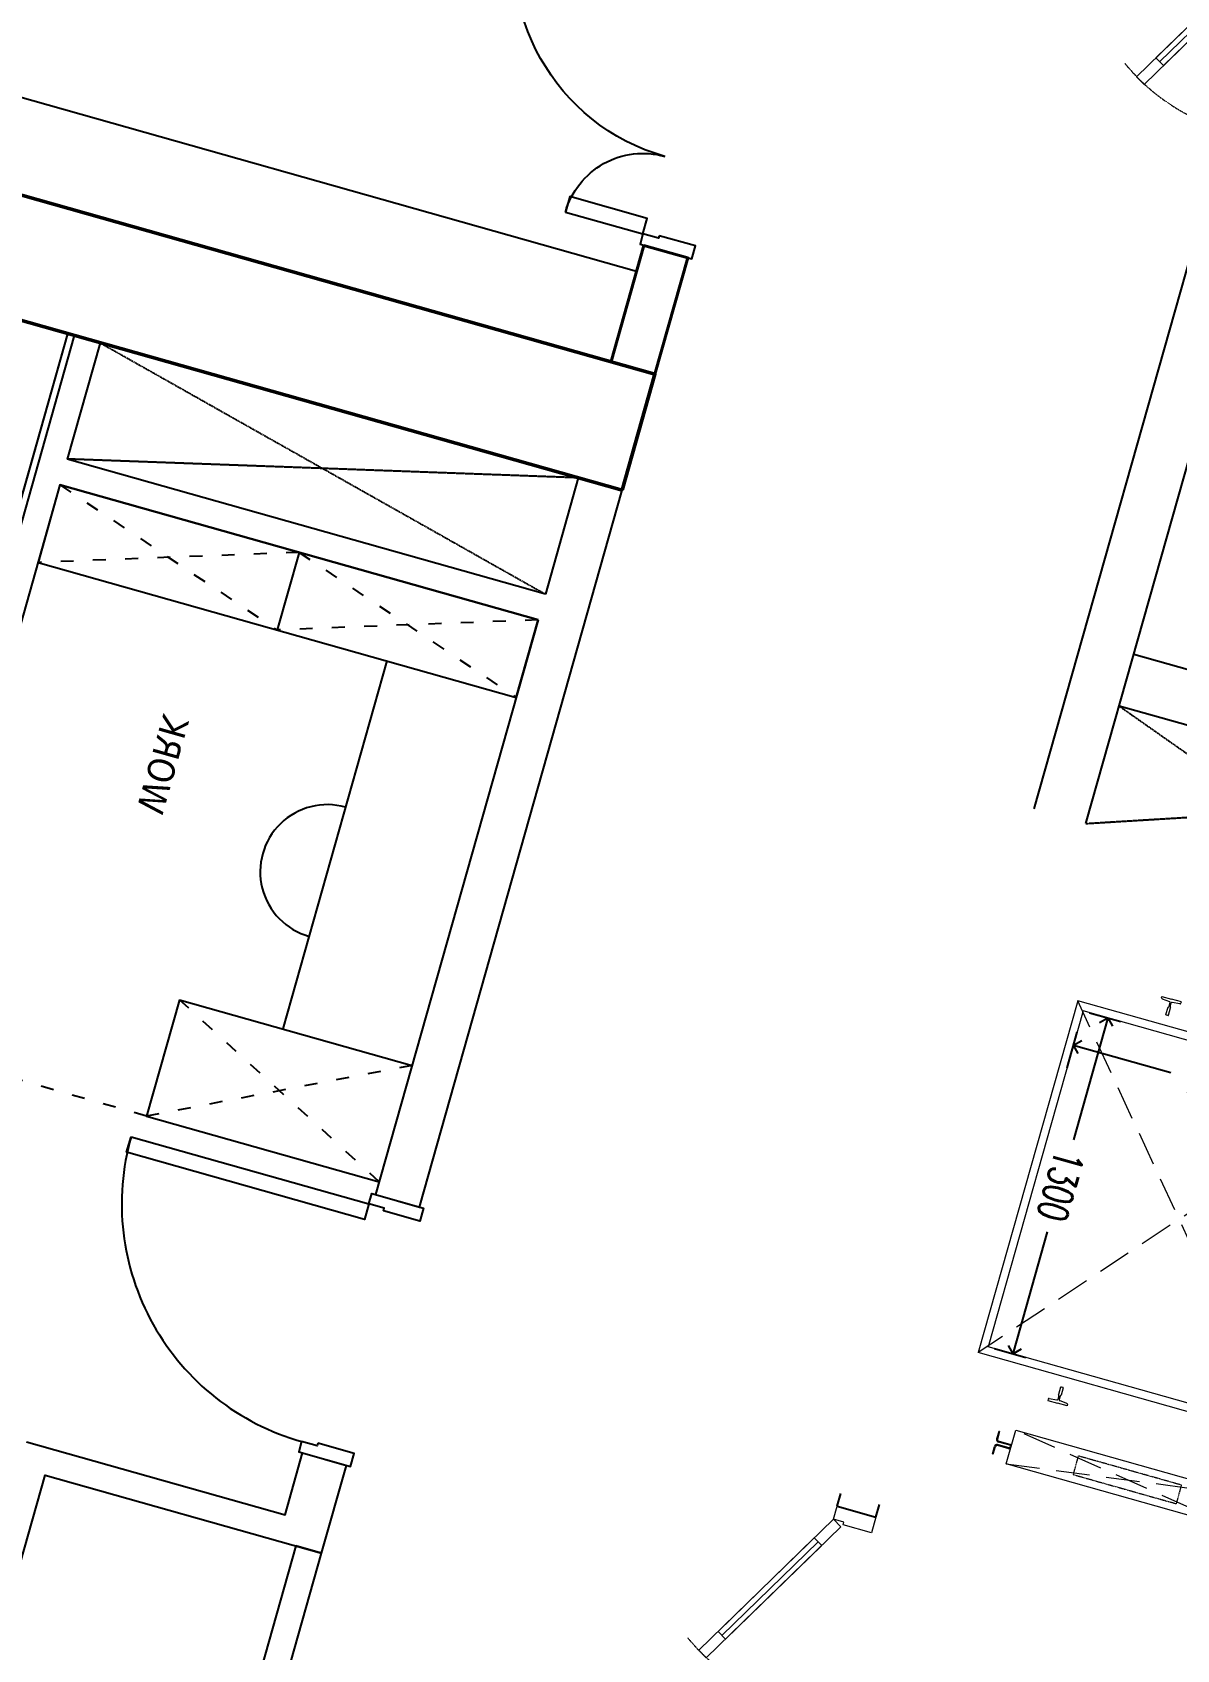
# Model space of a CAD drawing. Header units: millimetres. Extents: x -361679452 to 361242511, y -278557090 to 278849308.
# Drawn here: x 143395 to 147657, y 141339 to 147365 of the extents above; entities that cross this region are included whole.
import ezdxf

# ---------------------------------------------------------------- set-up
doc = ezdxf.new("R2010")
doc.units = ezdxf.units.MM
doc.header["$MEASUREMENT"] = 0
for name, pattern in [('ACAD_ISO03W100', [30, 12, -18]), ('HIDDEN', [0.375, 0.25, -0.125]), ('Xref_ST_MBDV Cot vach 30.7.2022$0$HIDDEN', [0.375, 0.25, -0.125]), ('Xref_ST_MBDV Cot vach 30.7.2022$0$ST_MBDV Cot vach 220803$0$HIDDEN', [0.375, 0.25, -0.125]), ('Xref_ST_MBDV Cot vach 30.7.2022$0$ST_MBDV Cot vach 220803$0$PHANTOMX2', [5, 2.5, -0.5, 0.5, -0.5, 0.5, -0.5])]:
    doc.linetypes.add(name, pattern=pattern)
for name, color, linetype in [('1VinaPVC-Text', 9, 'Continuous'), ('A-_FURN----_E-_N', 251, 'Continuous'), ('A-ANNO-ROOM', 50, 'Continuous'), ('IDEA - dim', 251, 'Continuous'), ('KT-Khuat', 9, 'HIDDEN'), ('KT-Net manh', 139, 'Continuous'), ('KT-Tuong', 1, 'Continuous'), ('Xref_ST_MBDV Cot vach 30.7.2022$0$KT-Khuat', 9, 'Xref_ST_MBDV Cot vach 30.7.2022$0$HIDDEN'), ('Xref_ST_MBDV Cot vach 30.7.2022$0$ST_MBDV Cot vach 220803$0$KT-Net manh', 139, 'Continuous')]:
    doc.layers.add(name, color=color, linetype=linetype)
for name, color, linetype, lineweight in [('CUA', 37, 'Continuous', 13), ('KT-Net cat', 1, 'Continuous', 40), ('KT-Net cot', 2, 'Continuous', 50), ('Xref_ST_MBDV Cot vach 30.7.2022$0$ST_MBDV Cot vach 220803$0$KT-Noi that', 36, 'Continuous', 9)]:
    doc.layers.add(name, color=color, linetype=linetype, lineweight=lineweight)
doc.styles.add('220126_HDN_HBA typical plan$0$211210_HDN_HBA_TYPICAL PLAN CORE OPT 1$0$HBA-Text', font='GOTHIC.TTF')
doc.styles.add('Tahoma', font='tahoma.ttf')
doc.styles.add('Xref_ST_MBDV Cot vach 30.7.2022$0$ST_MBDV Cot vach 220803$0$DIM', font='vnsimli.shx', dxfattribs={"width": 0.7})
doc.dimstyles.new('Xref_ST_MBDV Cot vach 30.7.2022$0$ST_MBDV Cot vach 220803$0$CCU 1-100 A1', dxfattribs={"dimscale": 100, "dimtxt": 2.2, "dimasz": 1, "dimexe": 1, "dimexo": 0, "dimgap": 1, "dimtad": 1, "dimdec": 0, "dimdsep": 46, "dimtxsty": 'Xref_ST_MBDV Cot vach 30.7.2022$0$ST_MBDV Cot vach 220803$0$DIM', "dimblk1": 'Xref_ST_MBDV Cot vach 30.7.2022$0$ST_MBDV Cot vach 220803$0$_ARCHTICK', "dimblk2": 'Xref_ST_MBDV Cot vach 30.7.2022$0$ST_MBDV Cot vach 220803$0$_ARCHTICK', "dimsah": 1, "dimcen": 0, "dimdle": 1, "dimclrd": 256, "dimclre": 256, "dimclrt": 31, "dimadec": 0, "dimazin": 0, "dimtfac": 1, "dimtdec": 0, "dimtix": 1, "dimtmove": 2, "dimatfit": 3, "dimldrblk": 'Xref_ST_MBDV Cot vach 30.7.2022$0$ST_MBDV Cot vach 220803$0$_ARCHTICK', "dimfxl": 8, "dimtolj": 1, "dimarcsym": 0})

# ---------------------------------------------------------------- blocks, each defined once
blk = doc.blocks.new('A$C21AF0CCA')
at = {"layer": 'A-ANNO-ROOM', "insert": (1197.56892258345, 814.6835720778872), "char_height": 600, "attachment_point": 2, "rotation": 0.10542954816276216, "style": '220126_HDN_HBA typical plan$0$211210_HDN_HBA_TYPICAL PLAN CORE OPT 1$0$HBA-Text'}
blk.add_mtext_dynamic_manual_height_columns('1-BR+', width=722857412.8743668, gutter_width=9765.624999999996, heights=[0], dxfattribs=at)
blk = doc.blocks.new('dc')
for points in [[(-1100, -40), (-1110, -40), (-1110, -100), (-1150, -100), (-1150, 100), (-1100, 100)], [(-50, -40), (-40, -40), (-40, -100), (0, -100), (0, 100), (-50, 100)], [(-1109.999999999985, -400), (-1109.999999999985, -100), (-1049.999999999985, -100), (-1049.999999999985, -400)], [(-39.99999999998545, -869.9999999999709), (-39.99999999998545, -99.9999999999709), (-99.99999999998545, -99.9999999999709), (-99.99999999998545, -869.9999999999709)]]:
    blk.add_lwpolyline(points, close=True)
for centre, radius, start, end in [((-1110.000000000029, -99.9999999999709), 300.0000000000291, 270, 0), ((-40.0000000000291, -100.0000000000873), 769.9999999999345, 180, 270)]:
    blk.add_arc(centre, radius, start, end)
blk = doc.blocks.new('32')
at = {"layer": 'IDEA - dim'}
blk.add_lwpolyline([(-449.9992432965519, 9429.997420653483), (-449.9992432964355, 6599.99994324187), (-799.9992432965519, 6599.999943241841), (-799.9992432965228, 9429.997420653424)], close=True, dxfattribs=at)
at = {"layer": 'KT-Net cat'}
blk.add_lwpolyline([(-899.9992432965228, 9429.997420653512), (-449.9992432965519, 9429.997420653483), (-449.9992432966101, 9599.997420653483), (-899.9992432966683, 9599.997420653483), (-899.9992432965228, 9429.997420653512)], dxfattribs=at)
at = {"layer": 'KT-Net cot'}
blk.add_lwpolyline([(-7.358903530985117e-08, 9599.99994324187), (-449.9992432966101, 9599.99994324187), (-449.9992432964937, 6599.999943241928), (-7.363269105553627e-08, 6599.999943241928)], close=True, dxfattribs=at)
at = {"layer": 'A-_FURN----_E-_N', "xscale": -0.9999999999999992, "rotation": 359.9999999999764}
blk.add_blockref('dc', (-2049.999243296523, 9514.997391395154), dxfattribs=at)
blk = doc.blocks.new('29')
at = {"layer": 'IDEA - dim'}
for p, q in [((224.9998108107393, 9430.000056765872), (224.9998108068539, 9600.000056758421)), ((2499.999807775224, 8530.000054028016), (2499.999807122513, 9430.00005679029)), ((2949.999807684071, 8530.000054032556), (2949.999807122527, 9430.000056796256)), ((1074.999810814319, 8930.000056774894), (2499.999807122585, 8930.00005679029)), ((774.9998108208965, 8505.000056771052), (1074.999810819209, 8505.000056774428)), ((2499.999811467016, 8530.000053646174), (2499.999807775239, 8530.000059840371)), ((2499.999807775224, 8530.000054028016), (2949.999807684071, 8530.000054032556))]:
    blk.add_line(p, q, dxfattribs=at)
for points in [[(3049.99981080096, 9475.000056796925), (3039.999810802736, 9475.000056797682), (3039.999810801499, 9415.00005679675), (2999.999810803449, 9415.000056796416), (2999.999810801077, 9615.000056797304), (3049.999810801295, 9615.000056796925)], [(3949.999810802619, 9475.000056807388), (3959.999810802765, 9475.00005680752), (3959.999810803274, 9415.00005680752), (3999.999810803391, 9415.000056808392), (3999.999810801106, 9615.000056808422), (3949.999810799374, 9615.000056807403)], [(774.9998108086875, 9430.000056771052), (774.9998108313448, 7580.000056770645), (1074.999810829337, 7580.000056773933), (1074.999810808731, 9430.000056773497)], [(3039.999810811816, 8495.000056796402), (3039.999810801499, 9415.00005679675), (3099.99981080163, 9415.000056797042), (3099.999810813708, 8495.00005679697)]]:
    blk.add_lwpolyline(points, close=True, dxfattribs=at)
for points in [[(109.9999999998836, 6600.000056757955), (110.0000000139844, 5355.00005676302), (2824.999810859721, 5355.00005679483), (2824.999810850306, 6205.000056795267), (2034.999810846522, 6205.000056786012), (2034.999810832785, 7455.000056786535), (224.999810832669, 7455.000056765857)], [(110.0000000000873, 6600.000056759804), (110.0000000038999, 6255.000056304343), (684.9998103859543, 6255.000056310935), (1134.999810380992, 6705.000056315912), (1134.999810372668, 7455.000056776029), (224.999810832669, 7455.000056765857)]]:
    blk.add_lwpolyline(points, dxfattribs=at)
for centre, radius, start in [((3039.999810801499, 9415.00005679675), 919.9999999999985, 270.0000000008338), ((1891.316026420682, 8930.000056784527), 249.9999999999996, 180.0000000016675)]:
    blk.add_arc(centre, radius, start, 1.667526652835144e-09, dxfattribs=at)
at = {"layer": 'KT-Khuat', "ltscale": 5}
for p, q in [((224.999810813737, 7580.00005677859), (674.9986411617429, 9430.00005677501)), ((224.9998108342115, 9430.000056780482), (674.999077032684, 7580.000056774079))]:
    blk.add_line(p, q, dxfattribs=at)
at = {"layer": 'KT-Net cot'}
blk.add_lwpolyline([(224.9998108070286, 9600.000056757926), (-224.9998108044965, 9600.000056757985), (-224.9998108044674, 6599.999999999985), (224.9998108068685, 6599.999999999927)], close=True, dxfattribs=at)
at = {"layer": 'KT-Net manh', "linetype": 'ACAD_ISO03W100', "ltscale": 4}
for p, q in [((774.9998108264554, 8505.000056771052), (1074.999810814479, 9430.000056773526)), ((774.9998108142463, 9430.000056771052), (1074.999810824622, 8505.0000567744)), ((2499.999807120927, 9430.000056719073), (2949.999807652232, 8530.000054032527)), ((2949.999807122527, 9430.000056796256), (2499.999807775224, 8530.000054028016)), ((774.9998108368018, 7580.000056770557), (1074.999810824622, 8505.0000567744)), ((774.9998108264554, 8505.000056771052), (1074.999810834939, 7580.00005677389)), ((2949.999807684071, 8530.000054032556), (2949.999807694534, 7580.00005679579))]:
    blk.add_line(p, q, dxfattribs=at)
at = {"layer": 'KT-Tuong'}
for p, q in [((2999.999810801266, 9600.000056796358), (224.9998108068685, 9600.000056757955)), ((2999.999810801281, 9430.000056797246), (2999.999810801266, 9600.000056796358)), ((3999.999810812616, 9430.00005680752), (3999.999810810725, 9600.000056808014)), ((224.9998108107393, 9430.000056765872), (674.9998108125292, 9430.000056770878)), ((674.9998108125292, 9430.000056771343), (674.9998108331783, 7580.00005676951)), ((774.9998108108412, 9430.000056771518), (2999.999810801266, 9430.000056797304)), ((774.9998108313448, 7580.000056770645), (774.9998108086875, 9430.000056771052)), ((224.9998108312284, 7580.00005676494), (674.99981083491, 7580.000056769932)), ((774.999810833091, 7580.000056770121), (2159.999810831185, 7580.000056783683)), ((224.999810834357, 7480.000056765872), (2059.999810830515, 7480.00005678639))]:
    blk.add_line(p, q, dxfattribs=at)
for points in [[(224.9998108342115, 9430.0000567659), (224.9998108344007, 9600.000056757926)], [(7600.000189189406, 9600.000056846897), (7259.999999999927, 9600.000056843259), (7259.999999999942, 8530.000056809557), (4339.999999999971, 8530.000056809542), (4339.999999999956, 9600.000056811652), (3999.999810810725, 9600.000056808014)], [(5349.999999999985, 9600.000056821518), (4339.999999999956, 9600.000056811652), (4340.000000000131, 9500.000056811652), (5349.999999999985, 9500.000056810604)], [(774.9998108108412, 9430.000056771518), (774.9998108330328, 7580.000056770587)], [(4239.999999999956, 8430.000056809557), (4240.000000000116, 9430.000056810488), (3999.999810814377, 9430.000056807956)], [(224.9998108343862, 7480.000056765872), (224.9998108342406, 7580.00005676494)]]:
    blk.add_lwpolyline(points, dxfattribs=at)
at = {"layer": '1VinaPVC-Text', "style": 'Tahoma', "text_generation_flag": 4}
blk.add_text('WORK', height=100.0000000000105, rotation=180.0000000016675, dxfattribs=at).set_placement((1858.86463278193, 8182.189267707945))
blk = doc.blocks.new('*U123')
blk.add_line((-146.6025403784438, 32.67949192431114), (-622.9165150755389, 307.6794934344596))
for points in [[(-50, 0), (-699.5190554539831, 375.0000015101483), (-719.5190554539831, 340.3589853587708), (-70, -34.64101615137768)], [(-136.6025403784438, 49.99999999999999), (-156.6025403784438, 15.35898384862256), (-632.9165150755389, 290.3589853587708), (-612.9165150755389, 325.0000015101483)], [(-850.0000030202966, -200.0072450185651), (-790.0000030202966, -200.007245018565), (-790.0000030202966, -39.99999999999989), (-800.0000030202966, -39.99999999999989), (-800.0000030202966, 1.023181543615018e-13), (-850.0000030202966, 1.307398637919058e-13)], [(0, -200.0072450185651), (-60, -200.0072450185651), (-60, -40), (-50, -40), (-50, 0), (0, 0)]]:
    blk.add_lwpolyline(points, close=True)
at = {"linetype": 'HIDDEN'}
blk.add_arc((-50, 0), 750.0000030202966, 144.950468926476, 180, dxfattribs=at)
blk = doc.blocks.new('*U126')
blk.add_line((-146.6025403784438, 32.67949192431112), (-579.615313262077, 282.6795329112231))
for points in [[(-50, 0), (-656.2178536405213, 350.0000409869117), (-676.2178536405213, 315.3590248355342), (-70, -34.64101615137767)], [(-136.6025403784438, 49.99999999999997), (-156.6025403784438, 15.35898384862256), (-589.615313262077, 265.3590248355342), (-569.615313262077, 300.0000409869117)], [(-800.0000819738235, -149.9999997840021), (-740.0000819738235, -149.9999997840021), (-740.0000819738235, -40), (-750.0000819738235, -40), (-750.0000819738235, 0), (-800.0000819738235, 0)], [(0, -149.9999997840021), (-60, -149.9999997840021), (-60, -40), (-50, -40), (-50, 0), (0, 0)]]:
    blk.add_lwpolyline(points, close=True)
at = {"linetype": 'HIDDEN'}
blk.add_arc((-50, 0), 700.0000819738234, 144.9504689264769, 180, dxfattribs=at)
blk = doc.blocks.new('Xref_ST_MBDV Cot vach 30.7.2022$0$ST_MBDV Cot vach 220803$0$_Open90')
at = {"color": 0, "linetype": 'ByBlock', "lineweight": -2}
for p, q in [((0, 0), (-1, 0)), ((-0.5, 0.5), (0, 0)), ((0, 0), (-0.5, -0.5))]:
    blk.add_line(p, q, dxfattribs=at)
blk = doc.blocks.new('*D38')
at = {"layer": 'Defpoints', "color": 5, "transparency": 16777216}
for p, q in [((608.4696230532866, 1180.009992982332), (506.884255840516, 1180.009992982332)), ((556.8842558405161, 1130.009992982332), (556.8842558405161, 913.3433263156655)), ((556.8842558405163, 230.0099929823319), (556.8842558405162, 556.6766596489987)), ((645.5352684167594, 180.0099929823319), (506.8842558405162, 180.0099929823319))]:
    blk.add_line(p, q, dxfattribs=at)
at = {"layer": 'Defpoints', "color": 0, "transparency": 16777216}
for p in [(556.8842558405161, 1180.009992982332), (608.4696230532866, 1180.009992982332, -3.230259272854623e-06), (645.5352684167594, 180.0099929823319, -3.230259272854623e-06)]:
    blk.add_point(p, dxfattribs=at)
at = {"layer": 'Defpoints', "color": 5, "transparency": 16777216, "xscale": 50, "yscale": 50, "zscale": 50}
for p, rotation in [((556.8842558405161, 1180.009992982332), 90), ((556.8842558405163, 180.0099929823319), 270)]:
    blk.add_blockref('Xref_ST_MBDV Cot vach 30.7.2022$0$ST_MBDV Cot vach 220803$0$_Open90', p, dxfattribs=dict(at, rotation=rotation))
at = {"layer": 'Defpoints', "color": 5, "transparency": 16777216, "insert": (556.8842558409233, 735.0099929823318), "char_height": 110, "attachment_point": 5, "rotation": 90, "style": 'Xref_ST_MBDV Cot vach 30.7.2022$0$ST_MBDV Cot vach 220803$0$DIM'}
blk.add_mtext('\\A1;1000', dxfattribs=at)
blk = doc.blocks.new('Xref_ST_MBDV Cot vach 30.7.2022$0$ST_MBDV Cot vach 220803$0$_ARCHTICK')
at = {"color": 0, "linetype": 'ByBlock', "const_width": 0.15}
blk.add_lwpolyline([(-0.5, -0.5), (0.5, 0.5)], dxfattribs=at)
blk = doc.blocks.new('*D39')
at = {"layer": 'Defpoints', "color": 5, "transparency": 16777216}
for p, q in [((424.9976681027765, 204.57588173363), (424.9976681027765, 325.6917122492287)), ((1724.997668102791, 204.57588173363), (1724.997668102791, 325.6917122492287)), ((474.9976681027765, 275.6917122492287), (896.6643347695014, 275.6917122492287)), ((1674.997668102791, 275.6917122492287), (1253.331001436168, 275.6917122492287))]:
    blk.add_line(p, q, dxfattribs=at)
at = {"layer": 'Defpoints', "color": 0, "transparency": 16777216}
for p in [(1724.997668102791, 275.6917122492287), (424.9976681027765, 204.57588173363, -3.230259272854623e-06), (1724.997668102791, 204.57588173363, -3.230259272854622e-06)]:
    blk.add_point(p, dxfattribs=at)
at = {"layer": 'Defpoints', "color": 5, "transparency": 16777216, "xscale": 50, "yscale": 50, "zscale": 50, "rotation": 180}
blk.add_blockref('Xref_ST_MBDV Cot vach 30.7.2022$0$ST_MBDV Cot vach 220803$0$_Open90', (424.9976681027765, 275.6917122492287), dxfattribs=at)
at = {"layer": 'Defpoints', "color": 5, "transparency": 16777216, "xscale": 50, "yscale": 50, "zscale": 50}
blk.add_blockref('Xref_ST_MBDV Cot vach 30.7.2022$0$ST_MBDV Cot vach 220803$0$_Open90', (1724.997668102791, 275.6917122492287), dxfattribs=at)
at = {"layer": 'Defpoints', "color": 5, "transparency": 16777216, "insert": (1074.997668102835, 275.6917122478608), "char_height": 110, "attachment_point": 5, "style": 'Xref_ST_MBDV Cot vach 30.7.2022$0$ST_MBDV Cot vach 220803$0$DIM'}
blk.add_mtext('\\A1;1300', dxfattribs=at)
blk = doc.blocks.new('Xref_ST_MBDV Cot vach 30.7.2022$0$ST_MBDV Cot vach 220803$0$THANG MAY RAC 500KG')
at = {"layer": 'Xref_ST_MBDV Cot vach 30.7.2022$0$ST_MBDV Cot vach 220803$0$KT-Net manh'}
blk.add_line((574.9999999999854, 1449.996087761143), (1574.999999999985, 1450.003912238999), dxfattribs=at)
at = {"layer": 'Xref_ST_MBDV Cot vach 30.7.2022$0$ST_MBDV Cot vach 220803$0$KT-Net manh', "linetype": 'Continuous', "ltscale": 2}
blk.add_line((574.9999999999854, 1450.000000000102), (1575, 1450.000000000044), dxfattribs=at)
at = {"layer": 'Xref_ST_MBDV Cot vach 30.7.2022$0$ST_MBDV Cot vach 220803$0$KT-Net manh', "ltscale": 2}
for points in [[(574.9976681027765, 1460.009992982317), (574.9976681027765, 1450.009992982317), (624.9976681027765, 1450.009992982317), (624.9976681027765, 1500.009992982317), (574.9976681027765, 1500.009992982317), (574.9976681027765, 1490.009992982317), (584.9976681027765, 1490.009992982317), (584.9976681027765, 1491.609992982294), (576.5976681026368, 1491.609992982294), (576.5976681026368, 1498.409992982341), (623.3976681026834, 1498.409992982341), (623.3976681026834, 1451.609992982294), (576.5976681026368, 1451.609992982294), (576.5976681026368, 1458.409992982341), (584.9976681027765, 1458.409992982341), (584.9976681027765, 1460.009992982317)], [(1575.002331897194, 1460.009992982317), (1575.002331897194, 1450.009992982317), (1525.002331897194, 1450.009992982317), (1525.002331897194, 1500.009992982317), (1575.002331897194, 1500.009992982317), (1575.002331897194, 1490.009992982317), (1565.002331897194, 1490.009992982317), (1565.002331897194, 1491.609992982294), (1573.402331897334, 1491.609992982294), (1573.402331897334, 1498.409992982341), (1526.602331897288, 1498.409992982341), (1526.602331897288, 1451.609992982294), (1573.402331897334, 1451.609992982294), (1573.402331897334, 1458.409992982341), (1565.002331897194, 1458.409992982341), (1565.002331897194, 1460.009992982317)]]:
    blk.add_lwpolyline(points, close=True, dxfattribs=at)
at = {"layer": 'Xref_ST_MBDV Cot vach 30.7.2022$0$ST_MBDV Cot vach 220803$0$KT-Noi that', "linetype": 'Continuous', "ltscale": 2}
for p, q in [((294.9976681027765, 1410.009992982332, -3.230259272854623e-06), (574.9976681027765, 1410.009992982332, -3.230259272854623e-06)), ((294.9976681027765, 1350.009992982332, -3.230259272854623e-06), (294.9976681027765, 1410.009992982332, -3.230259272854623e-06)), ((1554.997668102777, 1391.263887737716, -3.230259272854623e-06), (594.9976681027765, 1391.263887737716, -3.230259272854623e-06)), ((594.9976681027765, 1361.009992982332, -3.230259272854623e-06), (594.9976681027765, 1391.263887737716, -3.230259272854623e-06)), ((1524.997668102777, 1405.009992982332, -3.230259272854623e-06), (624.9976681027765, 1405.009992982332, -3.230259272854623e-06)), ((1074.997668102777, 1361.009992982332, -3.230259272854623e-06), (1074.997668102777, 1391.263887737701, -3.230259272854623e-06)), ((1554.997668102777, 1361.009992982332, -3.230259272854623e-06), (1554.997668102777, 1391.263887737716, -3.230259272854623e-06)), ((1854.997668102791, 1410.009992982332, -3.230259272854623e-06), (1574.997668102777, 1410.009992982332, -3.230259272854623e-06)), ((1854.997668102791, 1350.009992982332, -3.230259272854623e-06), (1854.997668102791, 1410.009992982332, -3.230259272854623e-06)), ((1854.997668102791, 1350.009992982332, -3.230259272854623e-06), (294.9976681027765, 1350.009992982332, -3.230259272854623e-06)), ((1554.997668102777, 1361.009992982332, -3.230259272854623e-06), (594.9976681027765, 1361.009992982332, -3.230259272854623e-06)), ((1854.997668102791, 1320.009992982332, -3.230259272854623e-06), (294.9976681027765, 1320.009992982332, -3.230259272854623e-06)), ((294.9976681027765, 1320.009992982332, -3.230259272854623e-06), (294.9976681027765, 1260.009992982332, -3.230259272854623e-06)), ((1549.997668102777, 1298.009992982332, -3.230259272854623e-06), (599.9976681027765, 1298.009992982332, -3.230259272854623e-06)), ((599.9976681027765, 1298.009992982332, -3.230259272854623e-06), (599.9976681027765, 1264.009992982332, -3.230259272854623e-06)), ((1074.997668102777, 1264.009992982332, -3.230259272854623e-06), (1074.997668102777, 1298.009992982332, -3.230259272854623e-06)), ((1549.997668102777, 1298.009992982332, -3.230259272854623e-06), (1549.997668102777, 1264.009992982332, -3.230259272854623e-06)), ((1854.997668102791, 1320.009992982332, -3.230259272854623e-06), (1854.997668102791, 1260.009992982332, -3.230259272854623e-06)), ((1854.997668102791, 1260.009992982332, -3.230259272854623e-06), (294.9976681027765, 1260.009992982332, -3.230259272854623e-06)), ((393.9976681027765, 1260.009992982332, -3.230259272854623e-06), (393.9976681027765, 150.0099929823318, -3.230259272854623e-06)), ((1549.997668102777, 1264.009992982332, -3.230259272854623e-06), (599.9976681027765, 1264.009992982332, -3.230259272854623e-06)), ((624.9976681027765, 1260.009992982332, -3.230259272854623e-06), (624.9976681027765, 1180.009992982332, -3.230259272854623e-06)), ((1524.997668102777, 1260.009992982332, -3.230259272854623e-06), (1524.997668102777, 1180.009992982332, -3.230259272854623e-06)), ((1755.997668102791, 1260.009992982332, -3.230259272854623e-06), (1755.997668102791, 150.0099929823318, -3.230259272854623e-06)), ((424.9976681027765, 1180.009992982332, -3.230259272854623e-06), (424.9976681027765, 180.0099929823318, -3.230259272854623e-06)), ((424.9976681027765, 1180.009992982332, -3.230259272854623e-06), (624.9976681027765, 1180.009992982332, -3.230259272854623e-06)), ((1724.997668102791, 1180.009992982332, -3.230259272854623e-06), (1524.997668102777, 1180.009992982332, -3.230259272854623e-06)), ((1724.997668102791, 1180.009992982332, -3.230259272854623e-06), (1724.997668102791, 180.0099929823318, -3.230259272854623e-06)), ((393.9976681027765, 150.0099929823318, -3.230259272854623e-06), (1755.997668102791, 150.0099929823318, -3.230259272854623e-06)), ((424.9976681027765, 180.0099929823318, -3.230259272854623e-06), (1724.997668102791, 180.0099929823318, -3.230259272854623e-06))]:
    blk.add_line(p, q, dxfattribs=at)
at = {"layer": 'Xref_ST_MBDV Cot vach 30.7.2022$0$ST_MBDV Cot vach 220803$0$KT-Noi that', "linetype": 'Xref_ST_MBDV Cot vach 30.7.2022$0$ST_MBDV Cot vach 220803$0$HIDDEN', "ltscale": 500}
for p, q in [((393.9976681027765, 1320.009992982332, -3.230259272854623e-06), (1755.997668102791, 150.0099929823318, -3.230259272854623e-06)), ((1755.997668102791, 1320.009992982332, -3.230259272854623e-06), (393.9976681027765, 150.0099929823318, -3.230259272854623e-06)), ((2126.244133893648, 363.1706628573211), (1996.244133893648, 1263.170662857321)), ((2126.244133893648, 1263.170662857321), (1996.244133893648, 363.1706628573211))]:
    blk.add_line(p, q, dxfattribs=at)
at = {"layer": 'Xref_ST_MBDV Cot vach 30.7.2022$0$ST_MBDV Cot vach 220803$0$KT-Noi that', "linetype": 'Continuous'}
for p, q in [((2017.744133893648, 1323.170672857397), (2046.844133893741, 1323.170672857397)), ((2017.744133893648, 1319.970672857327), (2046.844133893741, 1319.970672857327)), ((2053.044133893694, 1269.370672857351), (2053.044133893694, 1313.770672857258)), ((2056.244133893648, 1269.370672857351), (2056.244133893648, 1313.770672857258)), ((2063.244133893648, 1266.370672857351), (2059.244133893648, 1266.370672857351)), ((2066.244133893648, 1269.370672857351), (2066.244133893648, 1313.770672857258)), ((2069.444133893601, 1269.370672857351), (2069.444133893601, 1313.770672857258)), ((2104.744133893648, 1323.170672857397), (2075.644133893555, 1323.170672857397)), ((2104.744133893648, 1319.970672857327), (2075.644133893555, 1319.970672857327)), ((2063.244133893648, 1263.170672857397), (2059.244133893648, 1263.170672857397)), ((297.9976681027765, 522.5099929823318, -3.230259272854623e-06), (292.9976681027765, 522.5099929823318, -3.230259272854623e-06)), ((292.9976681027765, 522.5099929823318, -3.230259272854623e-06), (292.9976681027765, 485.0099929823318, -3.230259272854623e-06)), ((292.9976681027765, 447.5099929823318, -3.230259272854623e-06), (292.9976681027765, 485.0099929823318, -3.230259272854623e-06)), ((300.9976681027765, 519.5099929823318, -3.230259272854623e-06), (304.0976681027532, 490.0699929823877, -3.230259272854623e-06)), ((320.8769286743336, 487.0699929823877, -3.230259272854623e-06), (307.0976681027532, 487.0699929823877, -3.230259272854623e-06)), ((320.8769286743336, 482.9499929822759, -3.230259272854623e-06), (307.0976681027532, 482.9499929822759, -3.230259272854623e-06)), ((353.9976681027765, 490.0099929823318, -3.230259272854623e-06), (324.9976681027765, 490.0099929823318, -3.230259272854623e-06)), ((354.9976681027765, 489.0099929823318, -3.230259272854623e-06), (354.9976681027765, 485.0099929823318, -3.230259272854623e-06)), ((354.9976681027765, 481.0099929823318, -3.230259272854623e-06), (354.9976681027765, 485.0099929823318, -3.230259272854623e-06)), ((1794.997668102791, 489.0099929823318, -3.230259272854623e-06), (1794.997668102791, 485.0099929823318, -3.230259272854623e-06)), ((1794.997668102791, 481.0099929823318, -3.230259272854623e-06), (1794.997668102791, 485.0099929823318, -3.230259272854623e-06)), ((1795.997668102791, 490.0099929823318, -3.230259272854623e-06), (1824.997668102791, 490.0099929823318, -3.230259272854623e-06)), ((1829.118407531234, 487.0699929823877, -3.230259272854623e-06), (1842.897668102814, 487.0699929823877, -3.230259272854623e-06)), ((1829.118407531234, 482.9499929822759, -3.230259272854623e-06), (1842.897668102814, 482.9499929822759, -3.230259272854623e-06)), ((1848.997668102791, 519.5099929823318, -3.230259272854623e-06), (1845.897668102814, 490.0699929823877, -3.230259272854623e-06)), ((1851.997668102791, 522.5099929823318, -3.230259272854623e-06), (1856.997668102791, 522.5099929823318, -3.230259272854623e-06)), ((1856.997668102791, 522.5099929823318, -3.230259272854623e-06), (1856.997668102791, 485.0099929823318, -3.230259272854623e-06)), ((1856.997668102791, 447.5099929823318, -3.230259272854623e-06), (1856.997668102791, 485.0099929823318, -3.230259272854623e-06)), ((297.9976681027765, 447.5099929823318, -3.230259272854623e-06), (292.9976681027765, 447.5099929823318, -3.230259272854623e-06)), ((300.9976681027765, 450.5099929823318, -3.230259272854623e-06), (304.0976681027532, 479.9499929822759, -3.230259272854623e-06)), ((353.9976681027765, 480.0099929823318, -3.230259272854623e-06), (324.9976681027765, 480.0099929823318, -3.230259272854623e-06)), ((1795.997668102791, 480.0099929823318, -3.230259272854623e-06), (1824.997668102791, 480.0099929823318, -3.230259272854623e-06)), ((1848.997668102791, 450.5099929823318, -3.230259272854623e-06), (1845.897668102814, 479.9499929822759, -3.230259272854623e-06)), ((1851.997668102791, 447.5099929823318, -3.230259272854623e-06), (1856.997668102791, 447.5099929823318, -3.230259272854623e-06)), ((2063.244133893648, 363.1706528573613), (2059.244133893648, 363.1706528573613)), ((2017.744133893648, 306.3706528573148), (2046.844133893741, 306.3706528573148)), ((2017.744133893648, 306.3706528573148), (2017.744133893648, 303.1706528573613)), ((2017.744133893648, 303.1706528573613), (2046.844133893741, 303.1706528573613)), ((2053.044133893694, 356.9706528572915), (2053.044133893694, 312.5706528573846)), ((2056.244133893648, 356.9706528572915), (2056.244133893648, 312.5706528573846)), ((2063.244133893648, 359.9706528572915), (2059.244133893648, 359.9706528572915)), ((2066.244133893648, 356.9706528572915), (2066.244133893648, 312.5706528573846)), ((2069.444133893601, 356.9706528572915), (2069.444133893601, 312.5706528573846)), ((2104.744133893648, 306.3706528573148), (2075.644133893555, 306.3706528573148)), ((2104.744133893648, 303.1706528573613), (2075.644133893555, 303.1706528573613)), ((2104.744133893648, 306.3706528573148), (2104.744133893648, 303.1706528573613))]:
    blk.add_line(p, q, dxfattribs=at)
at = {"layer": 'Xref_ST_MBDV Cot vach 30.7.2022$0$ST_MBDV Cot vach 220803$0$KT-Noi that', "linetype": 'Continuous', "ltscale": 2, "elevation": -3.230259272854623e-06}
for points in [[(574.9976681027765, 1435.009992984064), (574.9976681027765, 1395.009992984064), (624.9976681027765, 1395.009992984064), (624.9976681027765, 1435.009992984064)], [(1574.997668102777, 1435.009992984064), (1574.997668102777, 1395.009992984064), (1524.997668102777, 1395.009992984064), (1524.997668102777, 1435.009992984064)]]:
    blk.add_lwpolyline(points, close=True, dxfattribs=at)
at = {"layer": 'Xref_ST_MBDV Cot vach 30.7.2022$0$ST_MBDV Cot vach 220803$0$KT-Noi that', "linetype": 'Continuous', "ltscale": 2}
blk.add_lwpolyline([(2126.244133893648, 363.1706628573211), (1996.244133893648, 363.1706628573211), (1996.244133893648, 1263.170662857321), (2126.244133893648, 1263.170662857321)], close=True, dxfattribs=at)
at = {"layer": 'Xref_ST_MBDV Cot vach 30.7.2022$0$ST_MBDV Cot vach 220803$0$KT-Noi that', "linetype": 'Xref_ST_MBDV Cot vach 30.7.2022$0$ST_MBDV Cot vach 220803$0$PHANTOMX2'}
blk.add_lwpolyline([(2097.244133893648, 613.1706628573211), (2097.244133893648, 1013.170662857321), (2025.244133893648, 1013.170662857321), (2025.244133893648, 613.1706628573211)], close=True, dxfattribs=at)
at = {"layer": 'Xref_ST_MBDV Cot vach 30.7.2022$0$ST_MBDV Cot vach 220803$0$KT-Noi that', "linetype": 'Continuous'}
for centre, radius, start, end in [((2046.844133893741, 1313.770672857258), 9.399999999997846, 0, 90), ((2046.844133893741, 1313.770672857258), 6.199999999997342, 0, 90), ((2059.244133893648, 1269.370672857351), 6.200000000000761, 180, 270), ((2059.244133893648, 1269.370672857351), 2.999999999999835, 180, 270), ((2063.244133893648, 1269.370672857351), 6.199999999997132, 270, 0), ((2063.244133893648, 1269.370672857351), 3.000000000000046, 270, 0), ((2075.644133893555, 1313.770672857258), 9.400000000001477, 90, 180), ((2075.644133893555, 1313.770672857258), 6.200000000004376, 90, 180), ((297.9976681027765, 519.5099929823318, -3.230259272854623e-06), 3.000000000000001, 0, 90), ((307.0976681027532, 490.0699929823877, -3.230259272854623e-06), 3.000000000000001, 180, 270), ((307.0976681027532, 479.9499929822759, -3.230259272854623e-06), 3.000000000000001, 90, 180), ((320.2660052628926, 492.2841096176544, -3.230259272854623e-06), 5.249784729042551, 276.6827163785306, 334.3302788658735), ((320.2660052628926, 477.7358763470093, -3.230259272854623e-06), 5.249784729042551, 25.66972113412653, 83.31728362146934), ((353.9976681027765, 489.0099929823318, -3.230259272854623e-06), 1, 0, 90), ((1795.997668102791, 489.0099929823318, -3.230259272854623e-06), 1, 90, 180), ((1829.729330942675, 492.2841096176544, -3.230259272854623e-06), 5.249784729042551, 205.6697211341265, 263.3172836214693), ((1829.729330942675, 477.7358763470093, -3.230259272854623e-06), 5.249784729042551, 96.68271637853067, 154.3302788658735), ((1842.897668102814, 490.0699929823877, -3.230259272854623e-06), 3.000000000000001, 270, 0), ((1842.897668102814, 479.9499929822759, -3.230259272854623e-06), 3.000000000000001, 0, 90), ((1851.997668102791, 519.5099929823318, -3.230259272854623e-06), 3.000000000000001, 90, 180), ((297.9976681027765, 450.5099929823318, -3.230259272854623e-06), 3.000000000000001, 270, 0), ((353.9976681027765, 481.0099929823318, -3.230259272854623e-06), 1, 270, 0), ((1795.997668102791, 481.0099929823318, -3.230259272854623e-06), 1, 180, 270), ((1851.997668102791, 450.5099929823318, -3.230259272854623e-06), 3.000000000000001, 180, 270), ((2059.244133893648, 356.9706528572915), 6.200000000000761, 90, 180), ((2063.244133893648, 356.9706528572915), 6.199999999997132, 0, 90), ((2046.844133893741, 312.5706528573846), 9.399999999997846, 270, 0), ((2046.844133893741, 312.5706528573846), 6.199999999997342, 270, 0), ((2059.244133893648, 356.9706528572915), 2.999999999999835, 90, 180), ((2063.244133893648, 356.9706528572915), 3.000000000000046, 0, 90), ((2075.644133893555, 312.5706528573846), 9.400000000001477, 180, 270), ((2075.644133893555, 312.5706528573846), 6.200000000004376, 180, 270)]:
    blk.add_arc(centre, radius, start, end, dxfattribs=at)
at = {"layer": 'Defpoints', "color": 5}
for base, p1, p2, angle, picture, middle in [((556.8842558405161, 1180.009992982332), (645.5352684167592, 180.0099929823318, -3.230259272854623e-06), (608.4696230532863, 1180.009992982332, -3.230259272854623e-06), 90, '*D38', (556.8842558409233, 735.0099929823318)), ((1724.997668102791, 275.6917122492287), (424.9976681027765, 204.57588173363, -3.230259272854623e-06), (1724.997668102791, 204.57588173363, -3.230259272854622e-06), 180, '*D39', (1074.997668102835, 275.6917122478608))]:
    dim = blk.add_linear_dim(base=base, p1=p1, p2=p2, angle=angle, dimstyle='Xref_ST_MBDV Cot vach 30.7.2022$0$ST_MBDV Cot vach 220803$0$CCU 1-100 A1', override={"dimscale": 50, "dimblk1": 'Xref_ST_MBDV Cot vach 30.7.2022$0$ST_MBDV Cot vach 220803$0$_Open90', "dimblk2": 'Xref_ST_MBDV Cot vach 30.7.2022$0$ST_MBDV Cot vach 220803$0$_Open90', "dimclrd": 5, "dimclre": 5, "dimclrt": 5, "dimlwd": 65535, "dimlwe": 65535}, dxfattribs=at)
    dim.commit()
    dim.dimension.update_dxf_attribs({"geometry": picture, "text_midpoint": middle, "dimtype": 128})
blk = doc.blocks.new('A$C300D0CFC')
at = {"layer": 'KT-Tuong'}
for p, q in [((-4087.638197478023, -21797.73271785694, -2.364558038375742e-08), (-3386.54144951218, -19316.57787542214)), ((-3895.174434589804, -21852.11745813297, -2.364558038373709e-08), (-3194.078590575373, -19370.96581471796)), ((-1579.08634345344, -21826.41226414108, -0.005649097281966939), (-3717.091836968437, -21222.27286271215, -0.01381509873451224)), ((-1525.064203560876, -22049.51045026816, -0.004830122760348899), (-3771.462752213702, -21414.75262464862, -0.01000891045131272)), ((-4821.832602153183, -24395.9934025546), (-4808.236414405983, -24347.87750767986)), ((-4821.832602153183, -24395.9934025546), (-4677.484746082162, -24436.78199994945)), ((-4677.484788519563, -24436.78198795783), (-4663.888599919272, -24388.66609006413))]:
    blk.add_line(p, q, dxfattribs=at)
at = {"layer": 'Xref_ST_MBDV Cot vach 30.7.2022$0$KT-Khuat', "linetype": 'Xref_ST_MBDV Cot vach 30.7.2022$0$HIDDEN', "ltscale": 5}
for p, q in [((-3771.462752213702, -21414.75262464862, -0.01000891045131272), (-2644.16613477451, -22205.61678438503, -2.356495968651229e-08)), ((-3895.174424514, -21852.11746098011, -2.406011746487155e-08), (-2520.56861347321, -21768.21387668839))]:
    blk.add_line(p, q, dxfattribs=at)
at = {"layer": 'CUA', "extrusion": (3.654290467675971e-08, 6.970608144905129e-08, 0.999999999999997), "rotation": 74.22027725054747}
blk.add_blockref('*U123', (-3155.338684985566, -18498.62598810896, 0.028271493215553), dxfattribs=at)
at = {"layer": 'CUA', "extrusion": (-5.165271172550312e-05, 1.459558406867241e-05, 0.9999999985594833), "rotation": 74.2212204308315}
blk.add_blockref('*U126', (-4821.832681087311, -24395.99366137633, -0.1150643322010255), dxfattribs=at)
at = {"layer": 'Xref_ST_MBDV Cot vach 30.7.2022$0$ST_MBDV Cot vach 220803$0$KT-Noi that', "extrusion": (3.460310092598691e-09, -9.665293031101763e-09, 1), "rotation": 254.221310481369}
blk.add_blockref('Xref_ST_MBDV Cot vach 30.7.2022$0$ST_MBDV Cot vach 220803$0$THANG MAY RAC 500KG', (-3963.157817473868, -22092.70340009811, 0.0002078071881094946), dxfattribs=at)

msp = doc.modelspace()

# ---------------------------------------------------------------- block references
at = {"layer": 'A-ANNO-ROOM'}
for p in [(-193366.6029767873, 192837.9996409905, 5.460855537377236e-05), (-194725.1126339572, 187914.7636662904, 5.460855537377236e-05), (-204628.500881133, 156603.4286092457, 5.461079910308954e-05)]:
    msp.add_blockref('A$C21AF0CCA', p, dxfattribs=at)
at = {"layer": 'IDEA - dim', "rotation": 254.2212141373278}
msp.add_blockref('32', (136353.3903113893, 148269.375164234, 1.239722895440761e-07), dxfattribs=at)
at = {"layer": 'KT-Net manh'}
msp.add_blockref('A$C300D0CFC', (151214.3225566336, 166269.4928270259, 1.240596680320932e-07), dxfattribs=at)
at = {"layer": 'KT-Tuong', "rotation": 254.2212141373278}
msp.add_blockref('29', (136414.5842676769, 148485.8931645746, 1.242394586947095e-07), dxfattribs=at)

doc.saveas('drawing.dxf')
